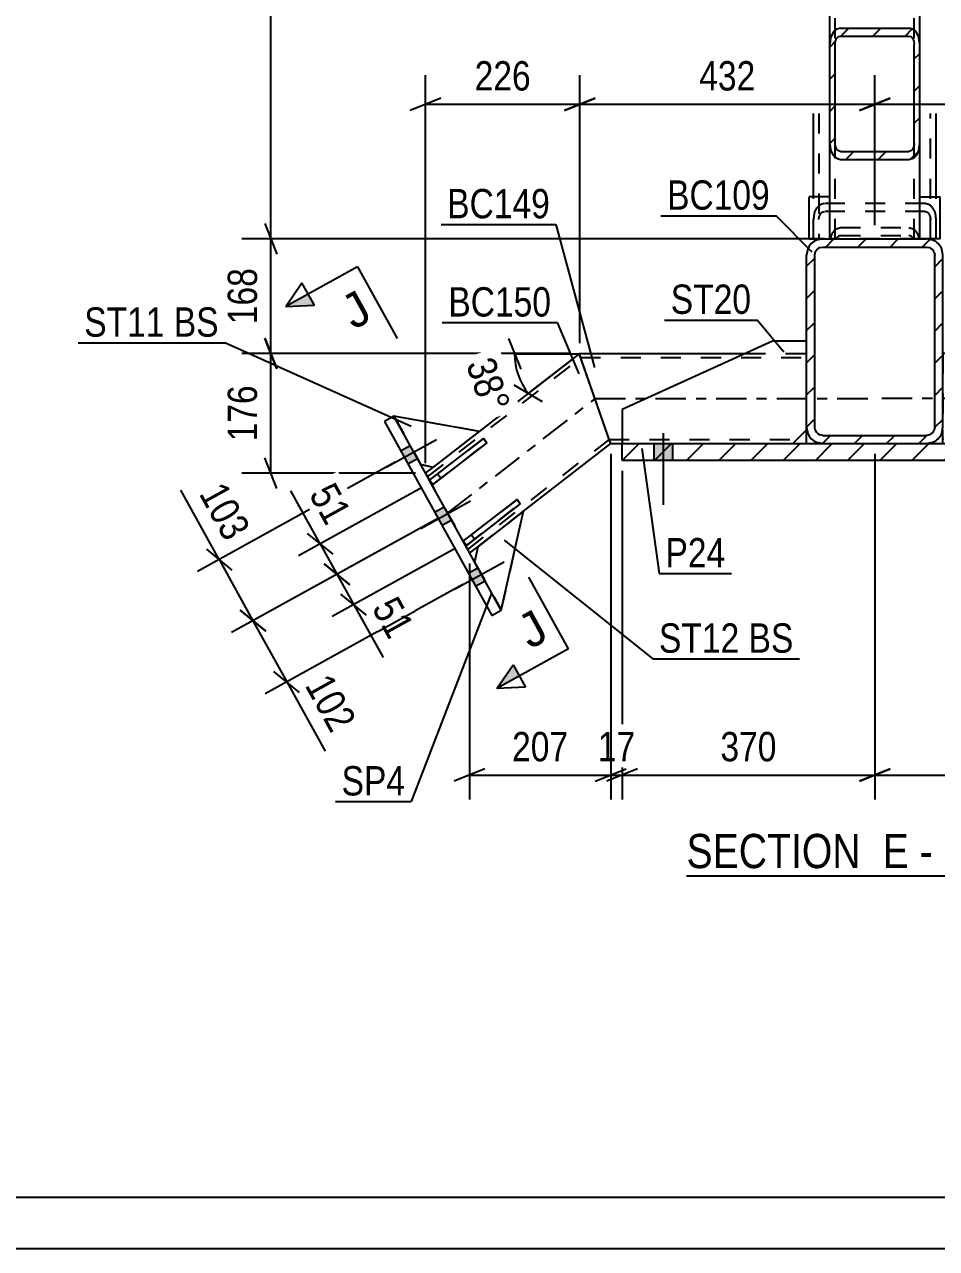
# Model space of a CAD drawing. Header units: millimetres. Extents: x -178 to 1011, y -683 to 158.
# Drawn here: x 79.4 to 168.5, y -683.1 to -563.5 of the extents above; entities that cross this region are included whole.
import ezdxf

# ---------------------------------------------------------------- set-up
doc = ezdxf.new("R2010")
doc.units = ezdxf.units.MM
doc.linetypes.add('DXK_LINE_DOT2', pattern=[3.9198, 1.9599, -1.9599])
doc.linetypes.add('DXK_LINE_DOT3', pattern=[5.9187, 2.979, -0.9799, 0.9799, -0.9799])
doc.styles.add('Arial', font='ARIAL.TTF', dxfattribs={"height": 0.2})
doc.styles.add('Arial Narrow', font='ARIALN.TTF', dxfattribs={"height": 0.2})

# ---------------------------------------------------------------- blocks, each defined once
blk = doc.blocks.new('Unknown-389678143-1162')
at = {"color": 5, "linetype": 'Continuous'}
for p, q in [((-172.96, -678.07), (1006.04, -678.07)), ((-177.96, -683.07), (1011.04, -683.07))]:
    blk.add_line(p, q, dxfattribs=at)
blk = doc.blocks.new('Unknown-389678143-16 - 6203')
at = {"color": 6, "linetype": 'Continuous'}
blk.add_line((144.05, -646.65), (171.7, -646.65), dxfattribs=at)
at = {"color": 0, "linetype": 'Continuous'}
for points in [[(162.16, -645.9), (162.16, -642.4), (144.05, -642.4), (144.05, -645.9)], [(165.77, -645.9), (165.77, -642.4), (163.21, -642.4), (163.21, -645.9)], [(168.09, -645.9), (168.09, -642.4), (166.82, -642.4), (166.82, -645.9)], [(171.7, -645.9), (171.7, -642.4), (169.14, -642.4), (169.14, -645.9)]]:
    blk.add_wipeout(points, dxfattribs=at)
at = {"color": 7, "linetype": 'Continuous', "style": 'Arial Narrow'}
for s, p in [('SECTION ', (144.05, -645.9)), ('E', (163.21, -645.9)), ('E', (169.14, -645.9)), ('-', (166.82, -645.9))]:
    blk.add_text(s, height=3.34, dxfattribs=at).set_placement(p)
blk = doc.blocks.new('Part-389678143-6511 - 6203')
at = {"color": 2, "linetype": 'Continuous'}
for p, q in [((123.82, -603.23), (133.58, -595.65)), ((136.37, -603.61), (133.86, -596.44)), ((136.64, -604.41), (136.37, -603.61)), ((128.13, -611.03), (136.64, -604.41)), ((118.56, -607.32), (119.34, -606.71)), ((122.86, -615.12), (123.65, -614.5))]:
    blk.add_line(p, q, dxfattribs=at)
at = {"color": 7, "linetype": 'DXK_LINE_DOT2'}
for p, q in [((133.86, -596.44), (133.58, -595.65)), ((118.75, -607.67), (133.72, -596.04)), ((119.34, -606.71), (123.82, -603.23)), ((122.67, -614.76), (136.51, -604.01)), ((136.62, -604.35), (136.56, -604.17)), ((136.64, -604.41), (136.62, -604.35)), ((118.56, -607.32), (122.86, -615.12)), ((123.65, -614.5), (128.13, -611.03))]:
    blk.add_line(p, q, dxfattribs=at)
at = {"color": 7, "linetype": 'DXK_LINE_DOT3'}
blk.add_line((120.71, -611.22), (135.11, -600.03), dxfattribs=at)
blk = doc.blocks.new('Part-389678143-6240 - 6203')
at = {"color": 2, "linetype": 'Continuous'}
for p, q in [((156.44, -580.3), (156.44, -572.15)), ((168.44, -580.3), (168.44, -572.15))]:
    blk.add_line(p, q, dxfattribs=at)
at = {"color": 7, "linetype": 'DXK_LINE_DOT2'}
for p, q in [((156.97, -572.15), (156.97, -584.41)), ((167.9, -584.41), (167.9, -572.15)), ((156.44, -584.41), (156.44, -580.3)), ((157.5, -580.97), (157.1, -581.09)), ((167.37, -580.97), (157.5, -580.97)), ((167.78, -581.09), (167.37, -580.97)), ((168.44, -584.41), (168.44, -580.3)), ((156.52, -581.93), (156.44, -582.53)), ((156.97, -582.53), (157.01, -582.23)), ((157.3, -581.81), (157.5, -581.75)), ((167.37, -581.75), (157.5, -581.75)), ((167.37, -581.75), (167.58, -581.81)), ((167.86, -582.23), (167.9, -582.53)), ((168.44, -582.53), (168.36, -581.93)), ((156.97, -584.41), (156.44, -584.41)), ((168.44, -584.41), (167.9, -584.41))]:
    blk.add_line(p, q, dxfattribs=at)
for centre, radius, start, end in [((157.9, -582.26), 1.42, 124.4664, 166.7051), ((166.98, -582.26), 1.42, 13.2949, 55.5336), ((157.7, -582.39), 0.709, 124.4664, 166.7051), ((167.17, -582.39), 0.709, 13.2949, 55.5336)]:
    blk.add_arc(centre, radius, start, end, dxfattribs=at)
blk = doc.blocks.new('Part-389678143-6519 - 6203')
at = {"color": 2, "linetype": 'Continuous'}
for p, q in [((122.22, -613.96), (127.49, -609.87)), ((127.49, -609.87), (127.81, -610.29)), ((127.81, -610.29), (122.55, -614.38)), ((122.55, -614.38), (122.22, -613.96))]:
    blk.add_line(p, q, dxfattribs=at)
at = {"color": 7, "linetype": 'DXK_LINE_DOT2'}
blk.add_line((123.34, -613.76), (123.01, -613.34), dxfattribs=at)
blk = doc.blocks.new('Part-389678143-6227 - 6203')
at = {"linetype": 'Continuous'}
h = blk.add_hatch(dxfattribs=at)
h.set_pattern_fill('', scale=0.7, style=0, pattern_type=0)
h.set_pattern_definition([(45, (158.038, -575.097), (-1.57154, 1.57154), [])])
h.paths.add_polyline_path([(158.04, -565.37), (158.04, -575.1), (158.12, -575.69), (158.35, -576.2), (158.7, -576.54), (159.1, -576.65), (165.77, -576.65), (166.18, -576.54), (166.53, -576.2), (166.76, -575.69), (166.84, -575.1), (166.84, -565.37), (166.76, -564.77), (166.53, -564.26), (166.18, -563.93), (165.77, -563.81), (159.1, -563.81), (158.7, -563.93), (158.35, -564.26), (158.12, -564.77)])
h.paths.add_polyline_path([(158.73, -564.82), (158.9, -564.65), (159.1, -564.59), (165.77, -564.59), (165.98, -564.65), (166.15, -564.82), (166.26, -565.07), (166.3, -565.37), (166.3, -575.1), (166.26, -575.39), (166.15, -575.65), (165.98, -575.82), (165.77, -575.88), (159.1, -575.88), (158.9, -575.82), (158.73, -575.65), (158.61, -575.39), (158.57, -575.1), (158.57, -565.37), (158.61, -565.07)])
at = {"color": 2, "linetype": 'Continuous'}
for p, q in [((159.1, -563.81), (158.7, -563.93)), ((159.1, -563.81), (165.77, -563.81)), ((166.18, -563.93), (165.77, -563.81)), ((158.12, -564.77), (158.04, -565.37)), ((158.04, -575.1), (158.04, -565.37)), ((158.57, -565.37), (158.61, -565.07)), ((158.57, -575.1), (158.57, -565.37)), ((158.9, -564.65), (159.1, -564.59)), ((159.1, -564.59), (165.77, -564.59)), ((165.77, -564.59), (165.98, -564.65)), ((166.26, -565.07), (166.3, -565.37)), ((166.3, -575.1), (166.3, -565.37)), ((166.84, -565.37), (166.76, -564.77)), ((166.84, -575.1), (166.84, -565.37)), ((158.04, -584.41), (158.04, -575.1)), ((158.04, -575.1), (158.12, -575.69)), ((158.61, -575.39), (158.57, -575.1)), ((166.3, -575.1), (166.26, -575.39)), ((166.76, -575.69), (166.84, -575.1)), ((166.84, -584.41), (166.84, -575.1)), ((159.1, -575.88), (158.9, -575.82)), ((159.1, -575.88), (165.77, -575.88)), ((165.98, -575.82), (165.77, -575.88)), ((158.7, -576.54), (159.1, -576.65)), ((159.1, -576.65), (165.77, -576.65)), ((165.77, -576.65), (166.18, -576.54))]:
    blk.add_line(p, q, dxfattribs=at)
at = {"color": 7, "linetype": 'DXK_LINE_DOT2'}
for p, q in [((158.04, -575.1), (158.04, -565.37)), ((158.57, -584.41), (158.57, -565.37)), ((166.3, -584.41), (166.3, -565.37)), ((166.84, -575.1), (166.84, -565.37)), ((158.7, -583.42), (159.1, -583.31)), ((159.1, -583.31), (165.77, -583.31)), ((165.77, -583.31), (166.18, -583.42)), ((158.04, -584.41), (166.84, -584.41)), ((158.1, -584.41), (158.12, -584.27)), ((158.73, -584.31), (158.68, -584.41)), ((158.9, -584.14), (158.73, -584.31)), ((159.1, -584.08), (158.9, -584.14)), ((159.1, -584.08), (165.77, -584.08)), ((165.98, -584.14), (165.77, -584.08)), ((166.15, -584.31), (165.98, -584.14)), ((166.19, -584.41), (166.15, -584.31)), ((166.76, -584.27), (166.78, -584.41))]:
    blk.add_line(p, q, dxfattribs=at)
at = {"color": 2, "linetype": 'Continuous'}
for centre, radius, start, end in [((159.5, -565.1), 1.42, 124.4664, 166.7051), ((165.38, -565.1), 1.42, 13.2949, 55.5336), ((159.3, -565.23), 0.709, 124.4664, 166.7051), ((165.57, -565.23), 0.709, 13.2949, 55.5336), ((159.5, -575.37), 1.42, 193.2949, 235.5336), ((159.3, -575.23), 0.709, 193.2949, 235.5336), ((165.57, -575.23), 0.709, 304.4664, 346.7051), ((165.38, -575.37), 1.42, 304.4664, 346.7051)]:
    blk.add_arc(centre, radius, start, end, dxfattribs=at)
at = {"color": 7, "linetype": 'DXK_LINE_DOT2'}
for centre, start, end in [((159.5, -584.59), 124.4664, 166.7051), ((165.38, -584.59), 13.2949, 55.5336)]:
    blk.add_arc(centre, 1.42, start, end, dxfattribs=at)
blk = doc.blocks.new('Part-389678143-6514 - 6203')
at = {"color": 7, "linetype": 'DXK_LINE_DOT2'}
for p, q in [((123.82, -603.23), (115.47, -601.74)), ((115.47, -601.74), (118.07, -606.44)), ((119.34, -606.71), (123.82, -603.23)), ((118.07, -606.44), (119.34, -606.71))]:
    blk.add_line(p, q, dxfattribs=at)
blk = doc.blocks.new('Part-389678143-6518 - 6203')
at = {"color": 2, "linetype": 'Continuous'}
for p, q in [((118.93, -608), (124.2, -603.91)), ((124.2, -603.91), (124.53, -604.34)), ((124.53, -604.34), (119.26, -608.43)), ((119.26, -608.43), (118.93, -608))]:
    blk.add_line(p, q, dxfattribs=at)
at = {"color": 7, "linetype": 'DXK_LINE_DOT2'}
blk.add_line((120.05, -607.81), (119.72, -607.39), dxfattribs=at)
blk = doc.blocks.new('Part-389678143-6333 - 6203')
at = {"color": 2, "linetype": 'Continuous'}
for p, q in [((166.84, -580.3), (168.84, -580.3)), ((168.84, -584.41), (168.84, -580.3)), ((168.84, -584.41), (167.5, -584.41))]:
    blk.add_line(p, q, dxfattribs=at)
at = {"color": 7, "linetype": 'DXK_LINE_DOT2'}
for p, q in [((166.84, -584.41), (166.84, -580.3)), ((167.5, -584.41), (166.84, -584.41))]:
    blk.add_line(p, q, dxfattribs=at)
blk = doc.blocks.new('Part-389678143-6269 - 6203')
at = {"linetype": 'Continuous'}
h = blk.add_hatch(dxfattribs=at)
h.set_pattern_fill('', scale=0.7, style=0, pattern_type=0)
h.set_pattern_definition([(45, (137.7713, -606.0737), (-1.57154, 1.57154), [])])
h.paths.add_polyline_path([(137.77, -604.41), (137.77, -606.07), (187.1, -606.07), (187.1, -604.41)])
at = {"color": 2, "linetype": 'Continuous'}
for p, q in [((137.77, -606.07), (137.77, -604.41)), ((137.77, -604.41), (187.1, -604.41)), ((187.1, -604.41), (187.1, -606.07)), ((187.1, -606.07), (137.77, -606.07))]:
    blk.add_line(p, q, dxfattribs=at)
blk = doc.blocks.new('Part-389678143-6350 - 6203')
at = {"color": 2, "linetype": 'Continuous'}
for p, q in [((152.44, -594.41), (137.77, -601.07)), ((155.77, -594.41), (152.44, -594.41)), ((137.77, -601.07), (137.77, -604.41)), ((155.77, -602.81), (155.77, -603.07)), ((155.77, -603.07), (154.44, -604.41))]:
    blk.add_line(p, q, dxfattribs=at)
at = {"color": 7, "linetype": 'DXK_LINE_DOT2'}
for p, q in [((155.77, -602.81), (155.77, -594.41)), ((137.77, -604.41), (154.44, -604.41))]:
    blk.add_line(p, q, dxfattribs=at)
blk = doc.blocks.new('Bolt-389678143-6429 - 6203')
at = {"linetype": 'Continuous'}
blk.add_hatch(color=1, dxfattribs=at).paths.add_polyline_path([(140.87, -606.07), (142.67, -606.07), (142.67, -604.41), (140.87, -604.41)])
blk.add_hatch(color=1, dxfattribs=at).paths.add_polyline_path([(140.87, -606.07), (142.67, -606.07), (142.67, -604.41), (140.87, -604.41)])
blk.add_hatch(color=1, dxfattribs=at).paths.add_polyline_path([(140.87, -606.07), (142.67, -606.07), (142.67, -604.41), (140.87, -604.41)])
at = {"color": 1, "linetype": 'Continuous'}
for p, q in [((141.77, -603.41), (141.77, -610.41)), ((141.77, -603.41), (141.77, -610.41)), ((141.77, -603.41), (141.77, -610.41)), ((140.87, -604.41), (140.87, -606.07)), ((140.87, -604.41), (140.87, -606.07)), ((140.87, -604.41), (140.87, -606.07)), ((142.67, -604.41), (142.67, -606.07)), ((142.67, -604.41), (142.67, -606.07)), ((142.67, -604.41), (142.67, -606.07))]:
    blk.add_line(p, q, dxfattribs=at)
blk = doc.blocks.new('Part-389678143-6379 - 6203')
at = {"linetype": 'Continuous'}
h = blk.add_hatch(dxfattribs=at)
h.set_pattern_fill('', scale=0.7, style=0, pattern_type=0)
h.set_pattern_definition([(45, (155.7713, -602.807), (-1.57154, 1.57154), [])])
h.paths.add_polyline_path([(155.77, -586.01), (155.77, -602.81), (155.89, -603.42), (156.24, -603.94), (156.76, -604.29), (157.37, -604.41), (167.5, -604.41), (168.12, -604.29), (168.64, -603.94), (168.98, -603.42), (169.1, -602.81), (169.1, -586.01), (168.98, -585.39), (168.64, -584.88), (168.12, -584.53), (167.5, -584.41), (157.37, -584.41), (156.76, -584.53), (156.24, -584.88), (155.89, -585.39)])
h.paths.add_polyline_path([(156.81, -585.44), (157.07, -585.27), (157.37, -585.21), (167.5, -585.21), (167.81, -585.27), (168.07, -585.44), (168.24, -585.7), (168.3, -586.01), (168.3, -602.81), (168.24, -603.11), (168.07, -603.37), (167.81, -603.55), (167.5, -603.61), (157.37, -603.61), (157.07, -603.55), (156.81, -603.37), (156.63, -603.11), (156.57, -602.81), (156.57, -586.01), (156.63, -585.7)])
at = {"color": 2, "linetype": 'Continuous'}
for p, q in [((157.37, -584.41), (156.76, -584.53)), ((157.37, -584.41), (167.5, -584.41)), ((168.12, -584.53), (167.5, -584.41)), ((155.89, -585.39), (155.77, -586.01)), ((155.77, -602.81), (155.77, -586.01)), ((156.57, -586.01), (156.63, -585.7)), ((156.57, -602.81), (156.57, -586.01)), ((157.07, -585.27), (157.37, -585.21)), ((157.37, -585.21), (167.5, -585.21)), ((167.5, -585.21), (167.81, -585.27)), ((168.24, -585.7), (168.3, -586.01)), ((168.3, -602.81), (168.3, -586.01)), ((169.1, -586.01), (168.98, -585.39)), ((169.1, -602.81), (169.1, -586.01)), ((155.77, -602.81), (155.89, -603.42)), ((156.63, -603.11), (156.57, -602.81)), ((168.3, -602.81), (168.24, -603.11)), ((168.98, -603.42), (169.1, -602.81)), ((157.37, -603.61), (157.07, -603.55)), ((157.37, -603.61), (167.5, -603.61)), ((167.81, -603.55), (167.5, -603.61)), ((156.76, -604.29), (157.37, -604.41)), ((157.37, -604.41), (167.5, -604.41)), ((167.5, -604.41), (168.12, -604.29))]:
    blk.add_line(p, q, dxfattribs=at)
for centre, radius, start, end in [((157.37, -586.01), 1.6, 112.5, 157.5), ((167.5, -586.01), 1.6, 22.5, 67.5), ((157.37, -586.01), 0.8, 112.5, 157.5), ((167.5, -586.01), 0.8, 22.5, 67.5), ((157.37, -602.81), 1.6, 202.5, 247.5), ((157.37, -602.81), 0.8, 202.5, 247.5), ((167.5, -602.81), 0.8, 292.5, 337.5), ((167.5, -602.81), 1.6, 292.5, 337.5)]:
    blk.add_arc(centre, radius, start, end, dxfattribs=at)
blk = doc.blocks.new('Part-389678143-6326 - 6203')
at = {"color": 7, "linetype": 'DXK_LINE_DOT2'}
for p, q in [((175.08, -595.61), (169.1, -595.61)), ((169.1, -595.67), (169.1, -595.61)), ((169.1, -595.61), (169.1, -603.07)), ((191.19, -596.01), (169.1, -596.01)), ((169.1, -603.91), (169.1, -603.61)), ((169.1, -603.89), (169.1, -603.76)), ((169.1, -603.91), (169.1, -603.89)), ((169.1, -603.98), (169.1, -603.91)), ((169.1, -603.91), (169.1, -603.98)), ((169.1, -604.01), (169.1, -603.98)), ((169.1, -603.98), (169.1, -604.01)), ((169.1, -604.17), (169.1, -603.98)), ((188.37, -604.01), (169.1, -604.01)), ((188.4, -603.91), (188.4, -603.92)), ((188.4, -603.91), (188.4, -603.92)), ((188.4, -603.92), (188.4, -603.91)), ((188.4, -603.91), (188.4, -603.92)), ((188.51, -603.61), (188.51, -603.61)), ((188.51, -603.61), (188.51, -603.61)), ((188.51, -603.61), (188.51, -603.61)), ((187.1, -604.41), (169.1, -604.41))]:
    blk.add_line(p, q, dxfattribs=at)
at = {"color": 2, "linetype": 'Continuous'}
for p, q in [((191.33, -595.61), (175.08, -595.61)), ((188.51, -603.61), (191.33, -595.61)), ((169.1, -603.61), (169.1, -603.07)), ((169.1, -604.17), (169.1, -603.61)), ((188.4, -603.92), (188.23, -604.41)), ((188.4, -603.91), (188.51, -603.61)), ((169.1, -604.35), (169.1, -604.17)), ((169.1, -604.41), (169.1, -604.35)), ((188.23, -604.41), (187.1, -604.41))]:
    blk.add_line(p, q, dxfattribs=at)
at = {"color": 7, "linetype": 'DXK_LINE_DOT3'}
blk.add_line((189.78, -600.01), (162.44, -600.01), dxfattribs=at)
blk = doc.blocks.new('Part-389678143-6330 - 6203')
at = {"color": 2, "linetype": 'Continuous'}
for p, q in [((156.04, -584.41), (156.04, -580.3)), ((158.04, -580.3), (156.04, -580.3)), ((156.04, -584.41), (157.37, -584.41))]:
    blk.add_line(p, q, dxfattribs=at)
at = {"color": 7, "linetype": 'DXK_LINE_DOT2'}
for p, q in [((158.04, -584.41), (158.04, -580.3)), ((157.37, -584.41), (158.04, -584.41))]:
    blk.add_line(p, q, dxfattribs=at)
blk = doc.blocks.new('Part-389678143-6512 - 6203')
at = {"color": 2, "linetype": 'Continuous'}
for p, q in [((123.82, -603.23), (115.47, -601.74)), ((119.34, -606.71), (123.82, -603.23)), ((118.07, -606.45), (119.34, -606.71))]:
    blk.add_line(p, q, dxfattribs=at)
at = {"color": 7, "linetype": 'DXK_LINE_DOT2'}
for p, q in [((115.47, -601.74), (115.47, -601.74)), ((115.47, -601.74), (115.47, -601.74)), ((115.47, -601.74), (118.07, -606.44)), ((118.07, -606.44), (118.07, -606.45)), ((118.07, -606.44), (118.07, -606.45))]:
    blk.add_line(p, q, dxfattribs=at)
blk = doc.blocks.new('Part-389678143-6431 - 6203')
at = {"color": 7, "linetype": 'DXK_LINE_DOT2'}
for p, q in [((158.57, -584.41), (158.57, -391.74)), ((166.3, -584.41), (166.3, -391.74)), ((158.04, -584.41), (158.04, -565.37)), ((166.84, -584.41), (166.84, -565.37)), ((166.84, -584.41), (158.04, -584.41))]:
    blk.add_line(p, q, dxfattribs=at)
at = {"color": 2, "linetype": 'Continuous'}
for p, q in [((158.04, -565.37), (158.04, -410.78)), ((166.84, -565.37), (166.84, -410.78))]:
    blk.add_line(p, q, dxfattribs=at)
blk = doc.blocks.new('Part-389678143-6510 - 6203')
at = {"color": 2, "linetype": 'Continuous'}
for p, q in [((133.56, -595.61), (149.8, -595.61)), ((136.36, -603.61), (133.56, -595.61)), ((136.47, -603.91), (136.37, -603.61)), ((136.62, -604.35), (136.47, -603.92)), ((155.77, -603.61), (155.77, -603.07)), ((155.77, -604.41), (155.77, -603.61)), ((136.64, -604.41), (136.62, -604.35)), ((136.64, -604.41), (137.77, -604.41))]:
    blk.add_line(p, q, dxfattribs=at)
at = {"color": 7, "linetype": 'DXK_LINE_DOT2'}
for p, q in [((149.8, -595.61), (155.77, -595.61)), ((155.77, -603.07), (155.77, -595.61)), ((133.7, -596.01), (155.77, -596.01)), ((155.77, -596.04), (155.77, -596.01)), ((136.37, -603.61), (136.36, -603.61)), ((136.36, -603.61), (136.37, -603.61)), ((136.37, -603.61), (136.36, -603.61)), ((136.47, -603.92), (136.47, -603.91)), ((136.47, -603.92), (136.47, -603.91)), ((136.5, -604.01), (155.77, -604.01)), ((137.77, -604.41), (155.77, -604.41)), ((155.77, -604.35), (155.77, -604.17)), ((155.77, -604.41), (155.77, -604.35))]:
    blk.add_line(p, q, dxfattribs=at)
at = {"color": 7, "linetype": 'DXK_LINE_DOT3'}
blk.add_line((135.1, -600.01), (162.44, -600.01), dxfattribs=at)
blk = doc.blocks.new('Part-389678143-6515 - 6203')
at = {"color": 7, "linetype": 'DXK_LINE_DOT2'}
for p, q in [((128.13, -611.03), (123.65, -614.5)), ((125.95, -620.7), (128.13, -611.03)), ((123.65, -614.5), (123.35, -615.99)), ((123.35, -615.99), (125.95, -620.7))]:
    blk.add_line(p, q, dxfattribs=at)
blk = doc.blocks.new('Part-389678143-6516 - 6203')
at = {"color": 7, "linetype": 'DXK_LINE_DOT2'}
for p, q in [((124.2, -603.91), (118.93, -608)), ((124.53, -604.34), (124.2, -603.91)), ((119.26, -608.43), (124.53, -604.34)), ((120.05, -607.81), (119.72, -607.39)), ((118.93, -608), (119.26, -608.43))]:
    blk.add_line(p, q, dxfattribs=at)
blk = doc.blocks.new('Part-389678143-6513 - 6203')
at = {"color": 2, "linetype": 'Continuous'}
for p, q in [((128.13, -611.03), (123.65, -614.5)), ((125.95, -620.7), (128.13, -611.03)), ((123.65, -614.5), (123.35, -615.99))]:
    blk.add_line(p, q, dxfattribs=at)
at = {"color": 7, "linetype": 'DXK_LINE_DOT2'}
for p, q in [((123.35, -615.99), (123.35, -615.99)), ((123.35, -615.99), (123.35, -615.99)), ((123.35, -615.99), (125.95, -620.7)), ((125.95, -620.7), (125.95, -620.7)), ((125.95, -620.7), (125.95, -620.7))]:
    blk.add_line(p, q, dxfattribs=at)
blk = doc.blocks.new('Part-389678143-6517 - 6203')
at = {"color": 7, "linetype": 'DXK_LINE_DOT2'}
for p, q in [((127.49, -609.87), (122.22, -613.96)), ((127.81, -610.29), (127.49, -609.87)), ((122.55, -614.38), (127.81, -610.29)), ((123.34, -613.76), (123.01, -613.34)), ((122.22, -613.96), (122.55, -614.38))]:
    blk.add_line(p, q, dxfattribs=at)
blk = doc.blocks.new('Bolt-389678143-6520 - 6203')
at = {"linetype": 'Continuous'}
for points in [[(116.12, -605.11), (116.83, -606.39), (117.76, -605.88), (117.05, -604.59)], [(116.12, -605.11), (116.83, -606.39), (117.76, -605.88), (117.05, -604.59)], [(116.12, -605.11), (116.83, -606.39), (117.76, -605.88), (117.05, -604.59)], [(119.44, -611.12), (120.15, -612.4), (121.08, -611.89), (120.37, -610.6)], [(119.44, -611.12), (120.15, -612.4), (121.08, -611.89), (120.37, -610.6)], [(122.73, -617.07), (123.44, -618.36), (124.37, -617.84), (123.66, -616.56)], [(122.73, -617.07), (123.44, -618.36), (124.37, -617.84), (123.66, -616.56)], [(122.73, -617.07), (123.44, -618.36), (124.37, -617.84), (123.66, -616.56)]]:
    blk.add_hatch(color=1, dxfattribs=at).paths.add_polyline_path(points)
at = {"color": 1, "linetype": 'Continuous'}
for p, q in [((114.78, -606.69), (119.62, -604.01)), ((114.78, -606.69), (119.62, -604.01)), ((114.78, -606.69), (119.62, -604.01)), ((116.12, -605.11), (117.05, -604.59)), ((116.12, -605.11), (117.05, -604.59)), ((116.12, -605.11), (117.05, -604.59)), ((116.83, -606.39), (117.76, -605.88)), ((116.83, -606.39), (117.76, -605.88)), ((116.83, -606.39), (117.76, -605.88)), ((118.1, -612.7), (122.94, -610.02)), ((118.1, -612.7), (122.94, -610.02)), ((119.44, -611.12), (120.37, -610.6)), ((119.44, -611.12), (120.37, -610.6)), ((120.15, -612.4), (121.08, -611.89)), ((120.15, -612.4), (121.08, -611.89)), ((121.39, -618.65), (126.23, -615.97)), ((121.39, -618.65), (126.23, -615.97)), ((121.39, -618.65), (126.23, -615.97)), ((122.73, -617.07), (123.66, -616.56)), ((122.73, -617.07), (123.66, -616.56)), ((122.73, -617.07), (123.66, -616.56)), ((123.44, -618.36), (124.37, -617.84)), ((123.44, -618.36), (124.37, -617.84)), ((123.44, -618.36), (124.37, -617.84))]:
    blk.add_line(p, q, dxfattribs=at)
blk = doc.blocks.new('Part-389678143-11310 - 6203')
at = {"color": 2, "linetype": 'Continuous'}
for p, q in [((115.47, -601.73), (114.54, -602.25)), ((114.54, -602.25), (125.02, -621.21)), ((118.93, -608), (115.47, -601.73)), ((122.22, -613.96), (118.93, -608.01)), ((125.95, -620.7), (122.22, -613.96)), ((125.02, -621.21), (125.95, -620.7))]:
    blk.add_line(p, q, dxfattribs=at)
at = {"color": 7, "linetype": 'DXK_LINE_DOT2'}
for p, q in [((118.93, -608), (118.93, -608.01)), ((118.93, -608.01), (118.93, -608)), ((122.22, -613.96), (122.22, -613.96)), ((122.22, -613.96), (122.47, -614.41))]:
    blk.add_line(p, q, dxfattribs=at)
blk = doc.blocks.new('StraightDimension-389678143-51558 - 6203')
at = {"color": 7, "linetype": 'Continuous'}
for p, q in [((115.6, -606.24), (96.29, -616.91)), ((119.83, -611.7), (99.59, -622.89)), ((97.14, -614.72), (99.64, -616.77)), ((98.39, -615.75), (101.69, -621.73)), ((102.94, -622.75), (100.44, -620.7))]:
    blk.add_line(p, q, dxfattribs=at)
at = {"color": 0}
blk.add_wipeout([(98.79, -614.92), (102.46, -612.89), (99.23, -607.04), (95.56, -609.07)], dxfattribs=at)
at = {"color": 7, "linetype": 'Continuous'}
blk.add_line((98.39, -615.75), (94.65, -608.98), dxfattribs=at)
blk.add_line((98.39, -615.75), (94.65, -608.98), dxfattribs=at)
at = {"color": 3, "style": 'Arial Narrow'}
blk.add_text('103', height=2.863, rotation=-61.0773, dxfattribs=at).set_placement((96.37, -609.31))
blk = doc.blocks.new('StraightDimension-389678143-22127 - 6203')
at = {"color": 7, "linetype": 'Continuous'}
for p, q in [((162.44, -583.08), (162.44, -568.41)), ((191.31, -594.66), (191.31, -568.41)), ((163.94, -570.66), (160.94, -571.86)), ((162.44, -571.26), (191.31, -571.26)), ((189.81, -571.86), (192.81, -570.66))]:
    blk.add_line(p, q, dxfattribs=at)
at = {"color": 0}
blk.add_wipeout([(180.22, -570.51), (180.22, -566.31), (173.53, -566.31), (173.53, -570.51)], dxfattribs=at)
at = {"color": 3, "style": 'Arial Narrow'}
blk.add_text('433', height=2.863, dxfattribs=at).set_placement((174.13, -569.91))
blk = doc.blocks.new('StraightDimension-389678143-22128 - 6203')
at = {"color": 7, "linetype": 'Continuous'}
for p, q in [((133.63, -594.61), (133.63, -568.41)), ((162.44, -583.08), (162.44, -568.41)), ((135.13, -570.66), (132.13, -571.86)), ((133.63, -571.26), (162.44, -571.26)), ((160.94, -571.86), (163.94, -570.66))]:
    blk.add_line(p, q, dxfattribs=at)
at = {"color": 0}
blk.add_wipeout([(151.38, -570.51), (151.38, -566.31), (144.69, -566.31), (144.69, -570.51)], dxfattribs=at)
at = {"color": 3, "style": 'Arial Narrow'}
blk.add_text('432', height=2.863, dxfattribs=at).set_placement((145.29, -569.91))
blk = doc.blocks.new('StraightDimension-389678143-22129 - 6203')
at = {"color": 7, "linetype": 'Continuous'}
for p, q in [((118.56, -606.32), (118.56, -568.41)), ((133.63, -594.61), (133.63, -568.41)), ((120.06, -570.66), (117.06, -571.86)), ((118.56, -571.26), (133.63, -571.26)), ((132.13, -571.86), (135.13, -570.66))]:
    blk.add_line(p, q, dxfattribs=at)
at = {"color": 0}
blk.add_wipeout([(129.43, -570.51), (129.43, -566.31), (122.75, -566.31), (122.75, -570.51)], dxfattribs=at)
at = {"color": 3, "style": 'Arial Narrow'}
blk.add_text('226', height=2.863, dxfattribs=at).set_placement((123.35, -569.91))
blk = doc.blocks.new('StraightDimension-389678143-22870 - 6203')
at = {"color": 7, "linetype": 'Continuous'}
for p, q in [((103.44, -584.41), (103.44, -372.03)), ((102.84, -582.91), (104.04, -585.91)), ((157.57, -584.41), (100.59, -584.41))]:
    blk.add_line(p, q, dxfattribs=at)
blk = doc.blocks.new('StraightDimension-389678143-22871 - 6203')
at = {"color": 7, "linetype": 'Continuous'}
for p, q in [((102.84, -582.91), (104.04, -585.91)), ((157.57, -584.41), (100.59, -584.41)), ((103.44, -595.61), (103.44, -584.41)), ((104.04, -597.11), (102.84, -594.11)), ((132.63, -595.61), (100.59, -595.61))]:
    blk.add_line(p, q, dxfattribs=at)
at = {"color": 0}
blk.add_wipeout([(102.69, -586.66), (98.49, -586.66), (98.49, -593.35), (102.69, -593.35)], dxfattribs=at)
at = {"color": 3, "style": 'Arial Narrow'}
blk.add_text('168', height=2.863, rotation=90.0002, dxfattribs=at).set_placement((102.09, -592.75))
blk = doc.blocks.new('StraightDimension-389678143-22872 - 6203')
at = {"color": 7, "linetype": 'Continuous'}
for p, q in [((102.84, -594.11), (104.04, -597.11)), ((132.63, -595.61), (100.59, -595.61)), ((103.44, -607.32), (103.44, -595.61)), ((104.04, -608.82), (102.84, -605.82)), ((117.56, -607.32), (100.59, -607.32))]:
    blk.add_line(p, q, dxfattribs=at)
at = {"color": 0}
blk.add_wipeout([(102.69, -598.12), (98.49, -598.12), (98.49, -604.8), (102.69, -604.8)], dxfattribs=at)
at = {"color": 3, "style": 'Arial Narrow'}
blk.add_text('176', height=2.863, rotation=90.0002, dxfattribs=at).set_placement((102.09, -604.2))
blk = doc.blocks.new('AngleDimension-389678143-23059 - 6203')
at = {"color": 7, "linetype": 'Continuous'}
for p, q in [((126.66, -594.15), (127.86, -597.15)), ((127.26, -595.65), (133.58, -595.65)), ((128.59, -599.52), (133.58, -595.65)), ((132.79, -596.26), (128.59, -599.52)), ((129.98, -600.34), (127.2, -598.7))]:
    blk.add_line(p, q, dxfattribs=at)
blk.add_arc((133.58, -595.65), 6.32, 180, 217.8476, dxfattribs=at)
at = {"color": 0}
blk.add_wipeout([(123.83, -602.4), (127.8, -601.04), (125.7, -594.93), (121.73, -596.29)], dxfattribs=at)
at = {"color": 3, "style": 'Arial Narrow'}
blk.add_text('38°', height=2.863, rotation=-71.0754, dxfattribs=at).set_placement((122.49, -596.67))
blk = doc.blocks.new('StraightDimension-389678143-24090 - 6203')
at = {"color": 7, "linetype": 'Continuous'}
for p, q in [((119.83, -611.7), (107.8, -618.35)), ((121.51, -614.65), (109.44, -621.32)), ((108.65, -616.17), (111.15, -618.21)), ((109.9, -617.19), (111.54, -620.16)), ((112.79, -621.18), (110.29, -619.14))]:
    blk.add_line(p, q, dxfattribs=at)
at = {"color": 0}
blk.add_wipeout([(114.8, -624.51), (118.47, -622.48), (116.13, -618.23), (112.45, -620.26)], dxfattribs=at)
at = {"color": 7, "linetype": 'Continuous'}
blk.add_line((111.54, -620.16), (114.4, -625.33), dxfattribs=at)
blk.add_line((111.54, -620.16), (114.4, -625.33), dxfattribs=at)
at = {"color": 3, "style": 'Arial Narrow'}
blk.add_text('51', height=2.863, rotation=-61.0773, dxfattribs=at).set_placement((113.26, -620.49))
blk = doc.blocks.new('StraightDimension-389678143-24091 - 6203')
at = {"color": 7, "linetype": 'Continuous'}
for p, q in [((118.22, -608.7), (106.15, -615.37)), ((119.83, -611.7), (107.8, -618.35)), ((107, -613.19), (109.5, -615.23)), ((108.25, -614.21), (109.9, -617.19)), ((111.15, -618.21), (108.65, -616.17))]:
    blk.add_line(p, q, dxfattribs=at)
at = {"color": 0}
blk.add_wipeout([(108.65, -613.39), (112.33, -611.36), (109.98, -607.11), (106.3, -609.14)], dxfattribs=at)
at = {"color": 7, "linetype": 'Continuous'}
blk.add_line((108.25, -614.21), (105.39, -609.04), dxfattribs=at)
blk.add_line((108.25, -614.21), (105.39, -609.04), dxfattribs=at)
at = {"color": 3, "style": 'Arial Narrow'}
blk.add_text('51', height=2.863, rotation=-61.0773, dxfattribs=at).set_placement((107.12, -609.37))
blk = doc.blocks.new('StraightDimension-389678143-33338 - 6203')
at = {"color": 7, "linetype": 'Continuous'}
for p, q in [((162.44, -605.41), (162.44, -639.21)), ((187.1, -607.07), (187.1, -639.21)), ((163.94, -636.21), (160.94, -637.41)), ((185.6, -637.41), (188.6, -636.21)), ((162.44, -636.81), (187.1, -636.81))]:
    blk.add_line(p, q, dxfattribs=at)
at = {"color": 0}
blk.add_wipeout([(178.11, -636.06), (178.11, -631.86), (171.43, -631.86), (171.43, -636.06)], dxfattribs=at)
at = {"color": 3, "style": 'Arial Narrow'}
blk.add_text('370', height=2.863, dxfattribs=at).set_placement((172.03, -635.46))
blk = doc.blocks.new('StraightDimension-389678143-33339 - 6203')
at = {"color": 7, "linetype": 'Continuous'}
for p, q in [((162.44, -605.41), (162.44, -639.21)), ((137.77, -607.07), (137.77, -639.21)), ((139.27, -636.21), (136.27, -637.41)), ((160.94, -637.41), (163.94, -636.21)), ((137.77, -636.81), (162.44, -636.81))]:
    blk.add_line(p, q, dxfattribs=at)
at = {"color": 0}
blk.add_wipeout([(153.45, -636.06), (153.45, -631.86), (146.76, -631.86), (146.76, -636.06)], dxfattribs=at)
at = {"color": 3, "style": 'Arial Narrow'}
blk.add_text('370', height=2.863, dxfattribs=at).set_placement((147.36, -635.46))
blk = doc.blocks.new('StraightDimension-389678143-33340 - 6203')
at = {"color": 7, "linetype": 'Continuous'}
for p, q in [((136.64, -605.41), (136.64, -639.21)), ((137.77, -607.07), (137.77, -639.21)), ((135.14, -637.41), (138.14, -636.21)), ((139.27, -636.21), (136.27, -637.41)), ((136.64, -636.81), (137.77, -636.81))]:
    blk.add_line(p, q, dxfattribs=at)
at = {"color": 0}
blk.add_wipeout([(139.64, -636.06), (139.64, -631.86), (134.78, -631.86), (134.78, -636.06)], dxfattribs=at)
at = {"color": 3, "style": 'Arial Narrow'}
blk.add_text('17', height=2.863, dxfattribs=at).set_placement((135.38, -635.46))
blk = doc.blocks.new('StraightDimension-389678143-33341 - 6203')
at = {"color": 7, "linetype": 'Continuous'}
for p, q in [((136.64, -605.41), (136.64, -639.21)), ((122.86, -616.12), (122.86, -639.21)), ((124.36, -636.21), (121.36, -637.41)), ((135.14, -637.41), (138.14, -636.21)), ((122.86, -636.81), (136.64, -636.81))]:
    blk.add_line(p, q, dxfattribs=at)
at = {"color": 0}
blk.add_wipeout([(133.1, -636.06), (133.1, -631.86), (126.41, -631.86), (126.41, -636.06)], dxfattribs=at)
at = {"color": 3, "style": 'Arial Narrow'}
blk.add_text('207', height=2.863, dxfattribs=at).set_placement((127.01, -635.46))
blk = doc.blocks.new('StraightDimension-389678143-51557 - 6203')
at = {"color": 7, "linetype": 'Continuous'}
for p, q in [((119.83, -611.7), (99.59, -622.89)), ((122.21, -618.2), (102.89, -628.87)), ((100.44, -620.7), (102.94, -622.75)), ((101.69, -621.73), (105, -627.71)), ((106.25, -628.73), (103.74, -626.68))]:
    blk.add_line(p, q, dxfattribs=at)
at = {"color": 0}
blk.add_wipeout([(109.14, -633.65), (112.81, -631.62), (109.58, -625.77), (105.91, -627.8)], dxfattribs=at)
at = {"color": 7, "linetype": 'Continuous'}
blk.add_line((105, -627.71), (108.74, -634.48), dxfattribs=at)
blk.add_line((105, -627.71), (108.74, -634.48), dxfattribs=at)
at = {"color": 3, "style": 'Arial Narrow'}
blk.add_text('102', height=2.863, rotation=-61.0773, dxfattribs=at).set_placement((106.72, -628.04))
blk = doc.blocks.new('Mark-389678143-6265 - 6203')
at = {"color": 30, "linetype": 'Continuous'}
for p, q in [((139.68, -604.91), (141.39, -617.11)), ((141.39, -617.11), (148.44, -617.11))]:
    blk.add_line(p, q, dxfattribs=at)
at = {"color": 0}
blk.add_wipeout([(147.84, -616.51), (147.84, -613.51), (141.99, -613.51), (141.99, -616.51)], dxfattribs=at)
blk.add_wipeout([(147.84, -616.51), (147.84, -613.51), (141.99, -613.51), (141.99, -616.51)], dxfattribs=at)
at = {"color": 3, "style": 'Arial Narrow'}
blk.add_text('P24', height=2.863, dxfattribs=at).set_placement((141.99, -616.51))
blk = doc.blocks.new('Mark-389678143-6375 - 6203')
at = {"color": 30, "linetype": 'Continuous'}
for p in [(141.55, -582.16), (156.33, -585.7)]:
    blk.add_line(p, (152.8, -582.16), dxfattribs=at)
at = {"color": 0}
blk.add_wipeout([(152.2, -581.56), (152.2, -578.56), (142.15, -578.56), (142.15, -581.56)], dxfattribs=at)
blk.add_wipeout([(152.2, -581.56), (152.2, -578.56), (142.15, -578.56), (142.15, -581.56)], dxfattribs=at)
at = {"color": 3, "style": 'Arial Narrow'}
blk.add_text('BC109', height=2.863, dxfattribs=at).set_placement((142.15, -581.56))
blk = doc.blocks.new('Mark-389678143-6506 - 6203')
at = {"color": 30, "linetype": 'Continuous'}
for p in [(120.07, -583), (135.1, -596.98)]:
    blk.add_line(p, (131.32, -583), dxfattribs=at)
at = {"color": 0}
blk.add_wipeout([(130.72, -582.4), (130.72, -579.4), (120.67, -579.4), (120.67, -582.4)], dxfattribs=at)
blk.add_wipeout([(130.72, -582.4), (130.72, -579.4), (120.67, -579.4), (120.67, -582.4)], dxfattribs=at)
at = {"color": 3, "style": 'Arial Narrow'}
blk.add_text('BC149', height=2.863, dxfattribs=at).set_placement((120.67, -582.4))
blk = doc.blocks.new('Mark-389678143-6346 - 6203')
at = {"color": 30, "linetype": 'Continuous'}
for p in [(141.91, -592.34), (153.54, -595.49)]:
    blk.add_line(p, (150.96, -592.34), dxfattribs=at)
at = {"color": 0}
blk.add_wipeout([(150.36, -591.74), (150.36, -588.74), (142.51, -588.74), (142.51, -591.74)], dxfattribs=at)
blk.add_wipeout([(150.36, -591.74), (150.36, -588.74), (142.51, -588.74), (142.51, -591.74)], dxfattribs=at)
at = {"color": 3, "style": 'Arial Narrow'}
blk.add_text('ST20', height=2.863, dxfattribs=at).set_placement((142.51, -591.74))
blk = doc.blocks.new('Mark-389678143-22450 - 6203')
at = {"color": 30, "linetype": 'Continuous'}
for p in [(120.18, -592.6), (133.57, -597.61)]:
    blk.add_line(p, (131.43, -592.6), dxfattribs=at)
at = {"color": 0}
blk.add_wipeout([(130.83, -592), (130.83, -589), (120.78, -589), (120.78, -592)], dxfattribs=at)
blk.add_wipeout([(130.83, -592), (130.83, -589), (120.78, -589), (120.78, -592)], dxfattribs=at)
at = {"color": 3, "style": 'Arial Narrow'}
blk.add_text('BC150', height=2.863, dxfattribs=at).set_placement((120.78, -592))
blk = doc.blocks.new('Mark-389678143-24105 - 6203')
at = {"color": 30, "linetype": 'Continuous'}
for p in [(125, -619.04), (109.75, -639.4)]:
    blk.add_line(p, (117.16, -639.4), dxfattribs=at)
at = {"color": 0}
blk.add_wipeout([(116.56, -638.8), (116.56, -635.8), (110.35, -635.8), (110.35, -638.8)], dxfattribs=at)
blk.add_wipeout([(116.56, -638.8), (116.56, -635.8), (110.35, -635.8), (110.35, -638.8)], dxfattribs=at)
at = {"color": 3, "style": 'Arial Narrow'}
blk.add_text('SP4', height=2.863, dxfattribs=at).set_placement((110.35, -638.8))
blk = doc.blocks.new('SectionMark-389678143-24615 - 6203')
at = {"linetype": 'Continuous'}
for points in [[(107.08, -589.8), (107.69, -590.89), (104.9, -591.01)], [(127.11, -626.04), (127.72, -627.13), (125.53, -628.34)]]:
    blk.add_hatch(color=6, dxfattribs=at).paths.add_polyline_path(points)
at = {"color": 6, "linetype": 'Continuous'}
for p, q in [((104.9, -591.01), (106.48, -588.7)), ((107.69, -590.89), (106.48, -588.7)), ((104.9, -591.01), (107.69, -590.89)), ((125.53, -628.34), (127.11, -626.04)), ((127.11, -626.04), (128.32, -628.23)), ((128.32, -628.23), (125.53, -628.34))]:
    blk.add_line(p, q, dxfattribs=at)
at = {"color": 0, "linetype": 'Continuous'}
for points in [[(113.56, -592.22), (111.87, -589.15), (109.83, -590.28), (111.52, -593.34)], [(130.81, -623.43), (129.11, -620.36), (127.07, -621.49), (128.76, -624.56)]]:
    blk.add_wipeout(points, dxfattribs=at)
at = {"color": 6, "linetype": 'Continuous'}
for p, q in [((111.9, -587.14), (104.9, -591.01)), ((111.9, -587.14), (115.77, -594.14)), ((132.53, -624.47), (128.66, -617.47)), ((132.53, -624.47), (125.53, -628.34))]:
    blk.add_line(p, q, dxfattribs=at)
at = {"color": 3, "linetype": 'Continuous', "style": 'Arial'}
for p in [(111.52, -593.34), (128.76, -624.56)]:
    blk.add_text('J', height=3.34, rotation=28.9229, dxfattribs=at).set_placement(p)
blk = doc.blocks.new('MarkSet-389678143-48287 - 6203')
at = {"color": 30, "linetype": 'Continuous'}
for p, q in [((126.24, -613.86), (140.76, -625.45)), ((140.76, -625.45), (155.1, -625.45))]:
    blk.add_line(p, q, dxfattribs=at)
at = {"color": 0}
for points in [[(149.21, -624.85), (149.21, -621.85), (141.36, -621.85), (141.36, -624.85)], [(154.5, -624.85), (154.5, -621.85), (150.11, -621.85), (150.11, -624.85)]]:
    blk.add_wipeout(points, dxfattribs=at)
for points in [[(149.21, -624.85), (149.21, -621.85), (141.36, -621.85), (141.36, -624.85)], [(154.5, -624.85), (154.5, -621.85), (150.11, -621.85), (150.11, -624.85)]]:
    blk.add_wipeout(points, dxfattribs=at)
at = {"color": 3, "style": 'Arial Narrow'}
for s, p in [('ST12', (141.36, -624.85)), ('BS', (150.11, -624.85))]:
    blk.add_text(s, height=2.863, dxfattribs=at).set_placement(p)
blk = doc.blocks.new('MarkSet-389678143-48320 - 6203')
at = {"color": 30, "linetype": 'Continuous'}
for p in [(84.61, -594.57), (117.16, -602.75)]:
    blk.add_line(p, (98.95, -594.57), dxfattribs=at)
at = {"color": 0}
for points in [[(93.06, -593.97), (93.06, -590.97), (85.21, -590.97), (85.21, -593.97)], [(98.35, -593.97), (98.35, -590.97), (93.96, -590.97), (93.96, -593.97)]]:
    blk.add_wipeout(points, dxfattribs=at)
for points in [[(93.06, -593.97), (93.06, -590.97), (85.21, -590.97), (85.21, -593.97)], [(98.35, -593.97), (98.35, -590.97), (93.96, -590.97), (93.96, -593.97)]]:
    blk.add_wipeout(points, dxfattribs=at)
at = {"color": 3, "style": 'Arial Narrow'}
for s, p in [('ST11', (85.21, -593.97)), ('BS', (93.96, -593.97))]:
    blk.add_text(s, height=2.863, dxfattribs=at).set_placement(p)

msp = doc.modelspace()

# ---------------------------------------------------------------- block references
for name in ['Unknown-389678143-1162', 'Part-389678143-6431 - 6203', 'Part-389678143-6227 - 6203', 'Part-389678143-6240 - 6203', 'Part-389678143-6330 - 6203', 'Part-389678143-6333 - 6203', 'Part-389678143-6379 - 6203', 'Part-389678143-6350 - 6203', 'Part-389678143-6511 - 6203', 'Part-389678143-6510 - 6203', 'Part-389678143-6326 - 6203', 'Part-389678143-11310 - 6203', 'Part-389678143-6514 - 6203', 'Part-389678143-6512 - 6203', 'Bolt-389678143-6520 - 6203', 'Part-389678143-6518 - 6203', 'Part-389678143-6516 - 6203', 'Bolt-389678143-6429 - 6203', 'Part-389678143-6269 - 6203', 'Part-389678143-6519 - 6203', 'Part-389678143-6517 - 6203', 'Part-389678143-6515 - 6203', 'Part-389678143-6513 - 6203']:
    msp.add_blockref(name, (0, 0))

# ---------------------------------------------------------------- next in the draw order: block references
for name in ['StraightDimension-389678143-22127 - 6203', 'StraightDimension-389678143-51558 - 6203', 'StraightDimension-389678143-33338 - 6203', 'Unknown-389678143-16 - 6203']:
    msp.add_blockref(name, (0, 0))

# ---------------------------------------------------------------- next in the draw order: block references
for name in ['StraightDimension-389678143-22128 - 6203', 'StraightDimension-389678143-33339 - 6203', 'StraightDimension-389678143-24090 - 6203']:
    msp.add_blockref(name, (0, 0))

# ---------------------------------------------------------------- next in the draw order: block references
msp.add_blockref('StraightDimension-389678143-22129 - 6203', (0, 0))

# ---------------------------------------------------------------- next in the draw order: block references
for name in ['StraightDimension-389678143-22870 - 6203', 'StraightDimension-389678143-33340 - 6203']:
    msp.add_blockref(name, (0, 0))

# ---------------------------------------------------------------- next in the draw order: block references
for name in ['StraightDimension-389678143-22871 - 6203', 'Mark-389678143-6265 - 6203']:
    msp.add_blockref(name, (0, 0))

# ---------------------------------------------------------------- next in the draw order: block references
for name in ['Mark-389678143-6375 - 6203', 'Mark-389678143-6346 - 6203', 'StraightDimension-389678143-22872 - 6203']:
    msp.add_blockref(name, (0, 0))

# ---------------------------------------------------------------- next in the draw order: block references
for name in ['AngleDimension-389678143-23059 - 6203', 'StraightDimension-389678143-33341 - 6203', 'StraightDimension-389678143-24091 - 6203']:
    msp.add_blockref(name, (0, 0))

# ---------------------------------------------------------------- next in the draw order: block references
for name in ['Mark-389678143-6506 - 6203', 'StraightDimension-389678143-51557 - 6203']:
    msp.add_blockref(name, (0, 0))

# ---------------------------------------------------------------- next in the draw order: block references
for name in ['Mark-389678143-22450 - 6203', 'Mark-389678143-24105 - 6203']:
    msp.add_blockref(name, (0, 0))

# ---------------------------------------------------------------- next in the draw order: block references
msp.add_blockref('SectionMark-389678143-24615 - 6203', (0, 0))

# ---------------------------------------------------------------- next in the draw order: block references
for name in ['MarkSet-389678143-48320 - 6203', 'MarkSet-389678143-48287 - 6203']:
    msp.add_blockref(name, (0, 0))

doc.saveas('drawing.dxf')
